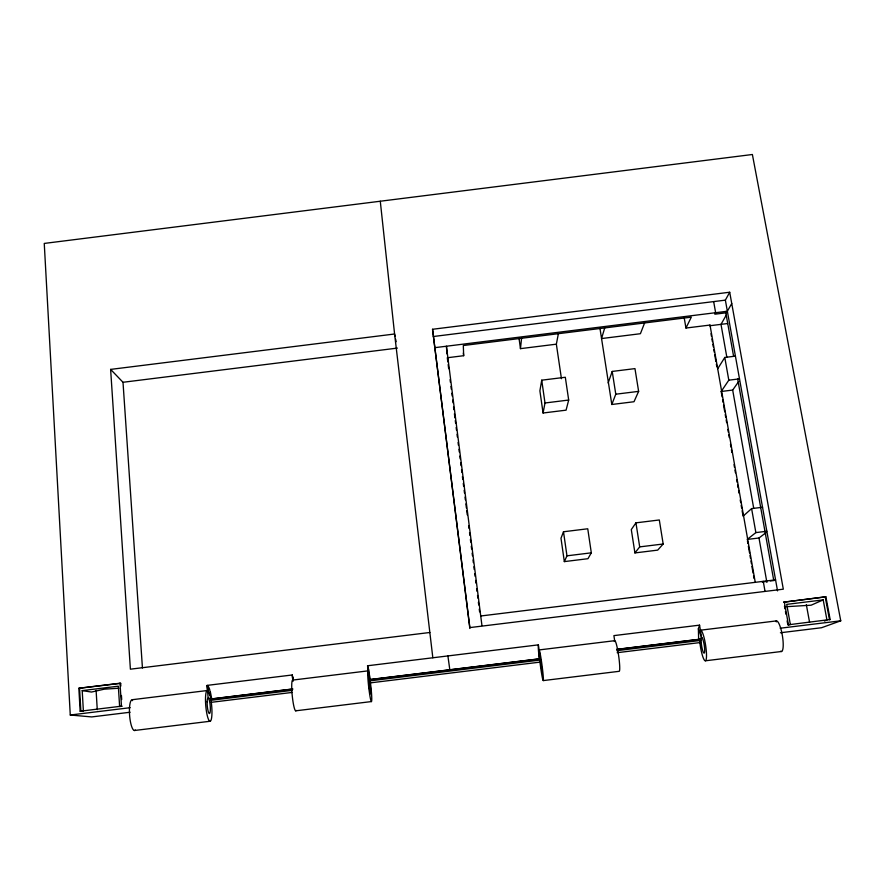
<?xml version="1.0" encoding="UTF-8"?>
<svg xmlns="http://www.w3.org/2000/svg" width="885" height="885" viewBox="0 0 885 885"><rect width="100%" height="100%" fill="white"/><g stroke="black" fill="none" stroke-linecap="round" stroke-linejoin="round"><path stroke-width="1.33" d="M539.087 649.933L614.655 640.696L613.902 635.618L699.559 625.142L698.376 628.759L698.641 639.346L616.679 649.369M558.38 333.689L556.355 344.176L520.468 348.646L521.564 338.269M291.895 689.072L211.747 698.873L208.152 698.154L207.123 685.388L207.544 690.488A15.465 2.943 84.9 0 0 205.973 707.923A15.465 2.943 84.9 0 0 210.873 720.545A15.465 2.943 84.9 0 0 210.718 698.663C209.524 694.26 211.283 688.674 207.123 685.388L292.293 674.967L292.88 681.019M541.72 380.185L539.894 390.838L543.069 413.007L566.079 410.164L568.69 400.042L565.316 377.264L541.72 380.185L544.994 402.985L543.069 413.007M604.732 327.915L601.546 338.557L640.408 333.711L644.601 322.948M608.15 382.962L612.21 371.434L634.965 368.614L638.627 391.369L634.003 401.735L611.812 404.489L599.908 327.981M611.812 404.489L615.783 394.201L612.21 371.434M563.502 531.763L560.99 538.235L564.331 561.61L587.961 558.701L591.313 552.826L587.751 528.776L563.502 531.763L566.964 555.824L564.331 561.61M755.237 582.23L710.002 325.06L685.952 328.047L691.318 317.14L463.309 345.526L463.674 355.704L447.301 357.75L447.821 361.843M710.002 325.06L709.615 325.769L727.592 323.534M777.55 590.892L725.368 300.137L729.705 292.227L432.544 329.275L469.846 628.461M731.74 303.522L727.359 311.243L434.712 347.683M726.342 314.96L720.998 324.352L726.873 357.407M717.691 368.768L724.782 357.452L735.424 356.135M539.297 658.827L540.138 657.566L538.401 644.855L367.563 665.763L368.923 678.496L370.384 679.481L539.297 658.827L538.998 656.25A20.654 1.106 82.4 0 1 538.401 644.855M722.127 396.911L721.175 391.491L728.809 380.185L724.782 357.452M635.939 522.847L631.293 529.584L634.921 552.926L657.699 550.127L663.175 543.998L659.314 519.971L635.939 522.847L639.7 546.886L634.921 552.926M753.655 507.946L732.68 390.064L738.721 381.501M743.544 515.767L751.608 508.609L762.549 507.26M766.852 531.243L755.867 532.604L747.172 539.441L758.998 537.991L766.476 532.305M698.641 639.346L701.65 637.819L699.559 625.142M825.882 596.8L783.756 602.165L825.882 596.8L830.152 619.511L829.499 619.754L825.24 597.076M824.411 621.038L826.966 620.064L823.194 599.897L811.125 605.196L786.256 606.701M830.152 619.511L787.838 624.854L790.36 624.544L786.721 604.367L823.194 599.897M130.117 712.237L91.708 716.927L70.269 715.014L44.25 243.43L752.383 154.499L840.75 620.816L821.59 627.719L780.426 632.753M429.844 632.487L130.394 669.182L110.625 369.399L394.588 333.999L395.108 336.565M433.318 336.521L725.368 300.137M110.625 369.399L123.004 382.276L397.409 348.093M726.386 312.77L714.814 314.208L715.633 312.704L713.664 301.586M544.994 402.985L568.69 400.042M615.783 394.201L638.627 391.369M728.809 380.185L739.495 378.857M721.175 391.491L732.68 390.064M566.964 555.824L591.313 552.826M639.7 546.886L663.175 543.998M480.732 615.993L775.57 579.841M766.277 581.467L762.228 581.965L763.257 581.345L765.005 591.18M770.326 580.969L774.375 580.471M122.13 706.263L119.63 706.562L118.324 686.196L82.205 690.621L83.378 710.998L80.148 711.23L78.842 688.264L119.995 683.231L120.659 683.353L120.836 686.052M78.842 688.264L120.659 683.353M135.394 730.036A15.454 3.794 85.6 0 1 129.719 716.706A15.454 3.794 85.6 0 1 132.407 699.681L207.521 690.499L209.999 695.422M296.154 710.412A15.465 1.98 84.3 0 1 292.371 696.827A15.465 1.98 84.3 0 1 292.791 680.067L368.105 670.852A15.476 1.117 83.7 0 0 368.813 688.021A15.476 1.117 83.7 0 0 371.678 700.909A15.476 1.117 83.7 0 0 369.963 679.193M780.614 651.249A15.532 3.529 80.5 0 0 782.583 636.923A15.532 3.529 80.5 0 0 776.134 620.938L700.4 630.208A15.521 2.666 81.1 0 1 705.843 646.835A15.521 2.666 81.1 0 1 704.482 660.276A15.521 2.666 81.1 0 1 699.515 638.904M80.148 711.23L121.466 706.175L119.995 683.231M70.269 715.014L130.184 707.69M780.183 628.217L840.75 620.816M210.652 699.117L292.957 689.05M369.786 679.658L539.894 658.86M616.712 649.468L699.028 639.401M209.955 700.422L292.138 690.377M368.857 680.996L540.082 660.066M616.79 650.685L700.356 640.475M211.061 702.347L292.006 692.446M370.207 682.888L540.337 662.091M617.166 652.699L700.854 642.477M134.443 730.501L209.977 721.275M295.678 710.821L371.379 701.573M543.279 680.587L619.246 671.306A15.499 1.693 81.8 0 0 618.206 652.942A15.499 1.693 81.8 0 0 614.345 641.525M705.445 660.785L781.577 651.482M118.833 688.242L104.275 689.172L91.498 692.048L82.205 690.621M292.791 680.067L293.377 680.786L293.145 677.158M367.563 665.763L370.384 679.481M698.376 628.759L701.65 637.819M210.387 691.993L211.747 698.873M395.617 339.121L396.126 341.687M447.898 655.929L449.823 669.768M806.335 604.665L809.576 622.277M729.705 292.227L783.313 589.178L469.869 627.587L432.544 329.275M784.32 601.889L788.413 624.622M784.475 606.17L784.951 608.836M785.438 611.502L785.913 614.179M787.119 620.85L787.595 623.516M725.567 311.465L733.61 356.356M737.681 379.079L773.689 580.073M776.134 620.938L776.3 621.889M758.998 537.991L766.897 582.418M751.608 508.609L755.867 532.604M711.009 333.7L711.474 336.344M711.938 338.988L712.403 341.643M712.867 344.287L713.332 346.931M713.797 349.575L714.272 352.219M714.737 354.863L715.899 361.478M716.363 364.122L716.828 366.766M722.603 399.622L723.078 402.332M723.554 405.042L724.738 411.824M725.224 414.534L725.7 417.244M726.176 419.955L726.651 422.665M727.835 429.435L728.311 432.145M728.797 434.856L729.273 437.566M730.457 444.347L730.933 447.058M731.408 449.768L731.884 452.478M734.03 464.669L734.506 467.38M734.981 470.09L735.457 472.8M736.652 479.581L737.128 482.292M737.603 485.002L738.079 487.712M738.555 490.423L739.03 493.133M740.225 499.903L740.701 502.614M741.176 505.324L741.652 508.034M742.128 510.756L743.079 516.176M747.416 540.79L747.88 543.478M748.356 546.178L749.54 552.904M750.015 555.603L750.491 558.291M750.956 560.99L751.431 563.679M751.907 566.378L753.091 573.104M753.566 575.803L754.042 578.491M684.149 317.494L685.952 328.047M556.355 344.176L561.444 378.691M518.986 338.059L520.468 348.646M463.331 353.06L463.674 355.704M481.949 625.584L446.405 346.223L447.002 353.911M448.164 364.576L448.684 368.68M450.078 379.599L450.421 382.331M450.941 386.435L451.295 389.168M451.815 393.261L452.158 395.993M452.677 400.097L453.031 402.83M453.551 406.923L453.894 409.655M454.414 413.76L454.945 417.853M455.288 420.585L455.631 423.318M456.162 427.411L456.505 430.143M457.025 434.247L457.368 436.98M458.065 442.445L458.419 445.177M458.939 449.27L459.282 452.003M459.802 456.107L460.156 458.828M460.676 462.932L461.019 465.665M461.539 469.758L461.893 472.49M462.412 476.595L462.755 479.327M463.275 483.42L463.629 486.153M464.149 490.257L464.492 492.989M465.012 497.082L465.366 499.815M465.886 503.908L466.406 508.012M466.749 510.745L467.269 514.838M468.663 525.767L469.006 528.5M469.537 532.604L469.88 535.337M470.4 539.43L470.743 542.162M471.274 546.255L471.616 548.988M472.136 553.092L472.479 555.824M473.01 559.917L473.353 562.65M473.873 566.754L474.216 569.486M474.747 573.58L475.09 576.312M475.61 580.416L475.964 583.138M476.65 588.602L477.004 591.335M477.524 595.439L477.867 598.172M478.387 602.265L478.741 604.997M479.261 609.101L479.604 611.834M432.831 657.776L394.588 333.999L380.284 201.227M292.293 674.967L292.802 680.344M123.004 382.276L142.441 667.976M132.407 699.681L132.462 700.632M121.433 695.477L121.699 699.526M96.1 690.366L97.261 709.681M79.573 688.386L80.878 711.308M208.207 686.34L208.362 691.185M368.658 669.104L368.923 678.496M540.138 657.566L542.228 672.888L540.138 657.566M701.141 640.441A7.755 1.327 81.1 0 0 703.807 652.986A7.755 1.327 81.1 0 0 703.818 642.952A7.755 1.327 81.1 0 0 701.141 640.441M207.145 701.827A7.733 1.471 84.9 0 0 209.358 713.553A7.733 1.471 84.9 0 0 209.734 702.192A7.733 1.471 84.9 0 0 207.145 701.827M368.802 682.058A7.733 0.564 83.7 0 0 370.561 693.862A7.733 0.564 83.7 0 0 369.841 682.612A7.733 0.564 83.7 0 0 368.802 682.058M539.208 654.966A15.487 0.83 82.4 0 0 543.014 680.266A15.487 0.83 82.4 0 0 541.355 660.52A15.487 0.83 82.4 0 0 539.208 654.966"/></g></svg>
